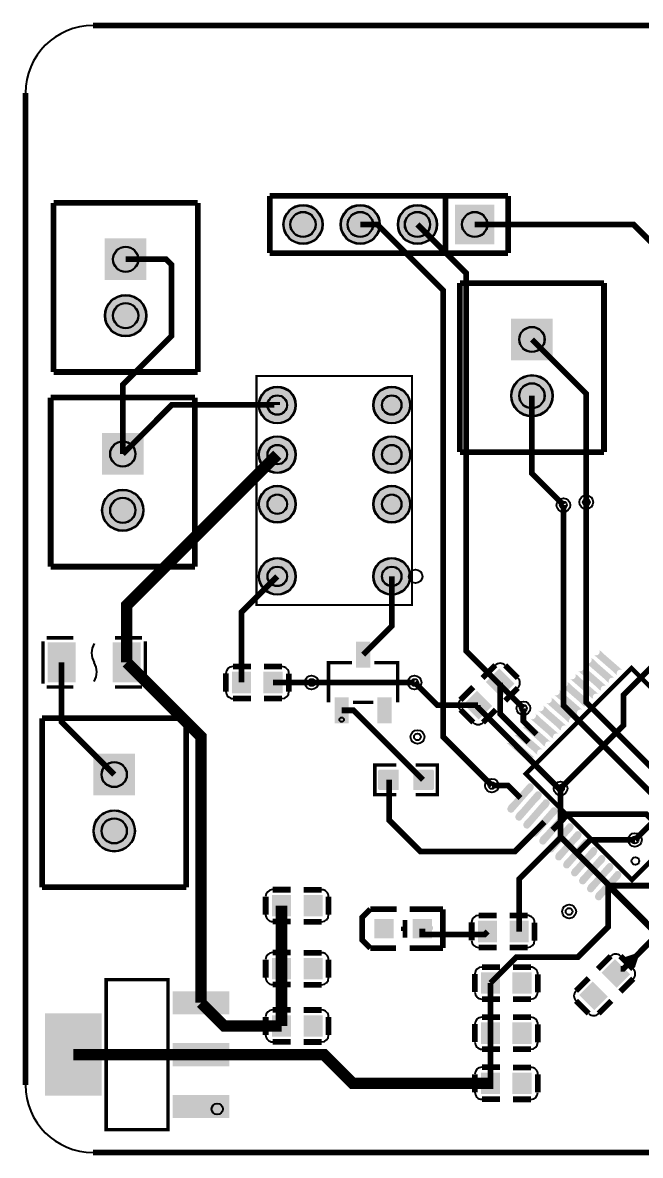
# Model space of a CAD drawing. Header units: millimetres. Extents: x -0.1 to 60.1, y -62.1 to -10.5.
# Drawn here: x -0.1 to 27.3, y -62.1 to -11.9 of the extents above; entities that cross this region are included whole.
import ezdxf

# ---------------------------------------------------------------- set-up
doc = ezdxf.new("R2010")
doc.units = ezdxf.units.MM
for name, color, linetype, true_color in [('BoardOutLine', 7, 'Continuous', 0xff00ff), ('BottomLayer', 7, 'Continuous', 0x66ccff), ('BottomPasteMaskLayer', 7, 'Continuous', 0x800000), ('BottomSilkLayer', 7, 'Continuous', 0x66cc33), ('BottomSolderMaskLayer', 7, 'Continuous', 0xaa00ff), ('Document', 7, 'Continuous', 0xffffff), ('Hole', 7, 'Continuous', 0x222222), ('Multi-Layer', 7, 'Continuous', 0xc0c0c0), ('TopLayer', 7, 'Continuous', 0xff3366), ('TopPasteMaskLayer', 7, 'Continuous', 0x808080), ('TopSilkLayer', 7, 'Continuous', 0xffcc00), ('TopSolderMaskLayer', 7, 'Continuous', 0x800080)]:
    doc.layers.add(name, color=color, linetype=linetype, true_color=true_color)

msp = doc.modelspace()

# ---------------------------------------------------------------- hatches: boundary and pattern name
at = {"layer": 'BottomLayer'}
for points in [[(27.054, -53.779), (26.605, -53.33), (27.009, -53.195), (27.188, -53.375)], [(26.24, -54.66), (26.806, -54.095), (26.169, -53.458), (25.604, -54.024)], [(25.25, -55.65), (25.816, -55.084), (25.18, -54.448), (24.614, -55.014)]]:
    msp.add_hatch(color=256, dxfattribs=at).paths.add_polyline_path(points)
at = {"layer": 'BottomPasteMaskLayer'}
for points in [[(26.24, -54.66), (26.806, -54.095), (26.169, -53.458), (25.604, -54.024)], [(25.25, -55.65), (25.816, -55.084), (25.18, -54.448), (24.614, -55.014)]]:
    msp.add_hatch(color=256, dxfattribs=at).paths.add_polyline_path(points)
at = {"layer": 'BottomSolderMaskLayer'}
for points in [[(11.444, -20.828, 1), (13.194, -20.828, 1)], [(13.984, -20.828, 1), (15.734, -20.828, 1)], [(16.524, -20.828, 1), (18.274, -20.828, 1)], [(20.814, -21.703), (19.064, -21.703), (19.064, -19.953), (20.814, -19.953)], [(5.37, -21.447), (5.37, -23.297), (3.52, -23.297), (3.52, -21.447)], [(3.52, -24.872, 1), (5.37, -24.872, 1)], [(23.404, -25.003), (23.404, -26.853), (21.554, -26.853), (21.554, -25.003)], [(21.554, -28.428, 1), (23.404, -28.428, 1)], [(10.351, -28.839, 1), (12.001, -28.839, 1)], [(15.431, -28.839, 1), (17.081, -28.839, 1)], [(5.243, -30.083), (5.243, -31.933), (3.393, -31.933), (3.393, -30.083)], [(10.351, -31.039, 1), (12.001, -31.039, 1)], [(15.431, -31.039, 1), (17.081, -31.039, 1)], [(3.393, -33.508, 1), (5.243, -33.508, 1)], [(10.351, -33.238, 1), (12.001, -33.238, 1)], [(15.431, -33.238, 1), (17.081, -33.238, 1)], [(10.351, -36.439, 1), (12.001, -36.439, 1)], [(15.431, -36.439, 1), (17.081, -36.439, 1)], [(4.862, -44.307), (4.862, -46.157), (3.012, -46.157), (3.012, -44.307)], [(3.012, -47.732, 1), (4.862, -47.732, 1)], [(26.242, -54.694), (26.844, -54.097), (26.167, -53.424), (25.566, -54.022)], [(25.253, -55.684), (25.854, -55.086), (25.177, -54.414), (24.576, -55.012)]]:
    msp.add_hatch(color=256, dxfattribs=at).paths.add_polyline_path(points)
at = {"layer": 'Document'}
for points in [[(17.7, -52.345), (17.7, -51.685), (17.852, -51.685), (17.852, -52.345)], [(15.571, -52.02), (16.231, -52.02), (16.231, -52.173), (15.571, -52.173)], [(17.424, -51.968), (18.085, -51.968), (18.085, -52.121), (17.424, -52.121)]]:
    msp.add_hatch(color=256, dxfattribs=at).paths.add_polyline_path(points)
at = {"layer": 'Multi-Layer'}
for points in [[(11.469, -20.828, 1), (13.169, -20.828, 1)], [(14.009, -20.828, 1), (15.709, -20.828, 1)], [(16.549, -20.828, 1), (18.249, -20.828, 1)], [(20.789, -21.678), (19.089, -21.678), (19.089, -19.978), (20.789, -19.978)], [(5.345, -21.472), (5.345, -23.272), (3.545, -23.272), (3.545, -21.472)], [(3.545, -24.872, 1), (5.345, -24.872, 1)], [(23.379, -25.028), (23.379, -26.828), (21.579, -26.828), (21.579, -25.028)], [(21.579, -28.428, 1), (23.379, -28.428, 1)], [(10.376, -28.839, 1), (11.976, -28.839, 1)], [(15.456, -28.839, 1), (17.056, -28.839, 1)], [(5.218, -30.108), (5.218, -31.908), (3.418, -31.908), (3.418, -30.108)], [(10.376, -31.039, 1), (11.976, -31.039, 1)], [(15.456, -31.039, 1), (17.056, -31.039, 1)], [(3.418, -33.508, 1), (5.218, -33.508, 1)], [(10.376, -33.238, 1), (11.976, -33.238, 1)], [(15.456, -33.238, 1), (17.056, -33.238, 1)], [(10.376, -36.439, 1), (11.976, -36.439, 1)], [(15.456, -36.439, 1), (17.056, -36.439, 1)], [(4.837, -44.332), (4.837, -46.132), (3.037, -46.132), (3.037, -44.332)], [(3.037, -47.732, 1), (4.837, -47.732, 1)]]:
    msp.add_hatch(color=256, dxfattribs=at).paths.add_polyline_path(points)
at = {"layer": 'TopLayer'}
for points in [[(1.008, -39.395), (2.198, -39.395), (2.198, -41.123), (1.008, -41.123)], [(3.898, -39.395), (5.088, -39.395), (5.088, -41.123), (3.898, -41.123)], [(15.286, -39.378), (15.286, -40.448), (14.686, -40.448), (14.686, -39.378)], [(25.17, -40.086, -0.785398), (24.979, -40.276), (25.849, -41.146, -0.785398), (26.04, -40.955)], [(25.524, -39.732, -0.785398), (25.333, -39.923), (26.203, -40.793, -0.785398), (26.394, -40.602)], [(9.987, -41.598), (9.187, -41.598), (9.187, -40.698), (9.987, -40.698)], [(11.387, -41.598), (10.587, -41.598), (10.587, -40.698), (11.387, -40.698)], [(21.67, -41.196), (21.104, -41.762), (20.468, -41.126), (21.034, -40.56)], [(24.817, -40.439, -0.785398), (24.626, -40.63), (25.496, -41.5, -0.785398), (25.687, -41.309)], [(24.11, -41.146, -0.785398), (23.919, -41.337), (24.789, -42.207, -0.785398), (24.98, -42.016)], [(24.463, -40.793, -0.785398), (24.272, -40.984), (25.142, -41.853, -0.785398), (25.333, -41.662)], [(20.68, -42.186), (20.114, -42.752), (19.478, -42.116), (20.044, -41.55)], [(23.756, -41.5, -0.785398), (23.565, -41.691), (24.435, -42.56, -0.785398), (24.626, -42.37)], [(14.336, -41.848), (14.336, -42.918), (13.736, -42.918), (13.736, -41.848)], [(16.236, -41.848), (16.236, -42.918), (15.636, -42.918), (15.636, -41.848)], [(23.049, -42.207, -0.785398), (22.858, -42.398), (23.728, -43.268, -0.785398), (23.919, -43.077)], [(23.403, -41.853, -0.785398), (23.212, -42.044), (24.082, -42.914, -0.785398), (24.272, -42.723)], [(22.696, -42.56, -0.785398), (22.505, -42.751), (23.374, -43.621, -0.785398), (23.565, -43.43)], [(22.342, -42.914, -0.785398), (22.151, -43.105), (23.021, -43.975, -0.785398), (23.212, -43.784)], [(21.635, -43.621, -0.785398), (21.444, -43.812), (22.314, -44.682, -0.785398), (22.505, -44.491)], [(21.988, -43.267, -0.785398), (21.798, -43.458), (22.667, -44.328, -0.785398), (22.858, -44.137)], [(16.541, -45.898), (16.541, -45.034), (15.735, -45.034), (15.735, -45.898)], [(17.241, -45.898), (17.241, -45.034), (18.047, -45.034), (18.047, -45.898)], [(21.635, -46.803, -0.785398), (21.444, -46.612), (22.314, -45.742, -0.785398), (22.505, -45.933)], [(21.988, -47.157, -0.785398), (21.798, -46.966), (22.667, -46.096, -0.785398), (22.858, -46.287)], [(22.342, -47.51, -0.785398), (22.151, -47.319), (23.021, -46.449, -0.785398), (23.212, -46.64)], [(22.696, -47.864, -0.785398), (22.505, -47.673), (23.374, -46.803, -0.785398), (23.565, -46.994)], [(23.049, -48.217, -0.785398), (22.858, -48.026), (23.728, -47.156, -0.785398), (23.919, -47.347)], [(23.403, -48.571, -0.785398), (23.212, -48.38), (24.082, -47.51, -0.785398), (24.272, -47.701)], [(23.756, -48.924, -0.785398), (23.565, -48.733), (24.435, -47.864, -0.785398), (24.626, -48.054)], [(24.11, -49.278, -0.785398), (23.919, -49.087), (24.789, -48.217, -0.785398), (24.98, -48.408)], [(24.463, -49.631, -0.785398), (24.272, -49.44), (25.142, -48.571, -0.785398), (25.333, -48.762)], [(24.817, -49.985, -0.785398), (24.626, -49.794), (25.496, -48.924, -0.785398), (25.687, -49.115)], [(25.17, -50.338, -0.785398), (24.979, -50.148), (25.849, -49.278, -0.785398), (26.04, -49.469)], [(25.524, -50.692, -0.785398), (25.333, -50.501), (26.203, -49.631, -0.785398), (26.394, -49.822)], [(10.965, -50.604), (11.765, -50.604), (11.765, -51.504), (10.965, -51.504)], [(12.365, -50.604), (13.165, -50.604), (13.165, -51.504), (12.365, -51.504)], [(15.513, -52.47), (15.513, -51.67), (16.313, -51.67), (16.313, -52.47)], [(17.215, -52.47), (17.215, -51.67), (18.015, -51.67), (18.015, -52.47)], [(20.109, -51.747), (20.909, -51.747), (20.909, -52.647), (20.109, -52.647)], [(21.509, -51.747), (22.309, -51.747), (22.309, -52.647), (21.509, -52.647)], [(10.965, -53.398), (11.765, -53.398), (11.765, -54.298), (10.965, -54.298)], [(12.365, -53.398), (13.165, -53.398), (13.165, -54.298), (12.365, -54.298)], [(21.036, -54.933), (20.236, -54.933), (20.236, -54.033), (21.036, -54.033)], [(22.436, -54.933), (21.636, -54.933), (21.636, -54.033), (22.436, -54.033)], [(9.023, -55.848), (9.023, -54.868), (6.553, -54.868), (6.553, -55.848)], [(3.353, -55.858), (3.353, -59.458), (0.883, -59.458), (0.883, -55.858)], [(10.965, -55.938), (11.765, -55.938), (11.765, -56.838), (10.965, -56.838)], [(12.365, -55.938), (13.165, -55.938), (13.165, -56.838), (12.365, -56.838)], [(21.036, -57.156), (20.236, -57.156), (20.236, -56.255), (21.036, -56.255)], [(22.436, -57.156), (21.636, -57.156), (21.636, -56.255), (22.436, -56.255)], [(9.023, -58.148), (9.023, -57.168), (6.553, -57.168), (6.553, -58.148)], [(21.036, -59.378), (20.236, -59.378), (20.236, -58.478), (21.036, -58.478)], [(22.436, -59.378), (21.636, -59.378), (21.636, -58.478), (22.436, -58.478)], [(9.023, -60.448), (9.023, -59.468), (6.553, -59.468), (6.553, -60.448)]]:
    msp.add_hatch(color=256, dxfattribs=at).paths.add_polyline_path(points)
at = {"layer": 'TopPasteMaskLayer'}
for points in [[(1.008, -39.395), (2.198, -39.395), (2.198, -41.123), (1.008, -41.123)], [(3.898, -39.395), (5.088, -39.395), (5.088, -41.123), (3.898, -41.123)], [(15.286, -39.378), (15.286, -40.448), (14.686, -40.448), (14.686, -39.378)], [(25.17, -40.086, -0.785398), (24.979, -40.276), (25.849, -41.146, -0.785398), (26.04, -40.955)], [(25.524, -39.732, -0.785398), (25.333, -39.923), (26.203, -40.793, -0.785398), (26.394, -40.602)], [(9.987, -41.598), (9.187, -41.598), (9.187, -40.698), (9.987, -40.698)], [(11.387, -41.598), (10.587, -41.598), (10.587, -40.698), (11.387, -40.698)], [(21.67, -41.196), (21.104, -41.762), (20.468, -41.126), (21.034, -40.56)], [(24.817, -40.439, -0.785398), (24.626, -40.63), (25.496, -41.5, -0.785398), (25.687, -41.309)], [(24.11, -41.146, -0.785398), (23.919, -41.337), (24.789, -42.207, -0.785398), (24.98, -42.016)], [(24.463, -40.793, -0.785398), (24.272, -40.984), (25.142, -41.853, -0.785398), (25.333, -41.662)], [(20.68, -42.186), (20.114, -42.752), (19.478, -42.116), (20.044, -41.55)], [(23.756, -41.5, -0.785398), (23.565, -41.691), (24.435, -42.56, -0.785398), (24.626, -42.37)], [(14.336, -41.848), (14.336, -42.918), (13.736, -42.918), (13.736, -41.848)], [(16.236, -41.848), (16.236, -42.918), (15.636, -42.918), (15.636, -41.848)], [(23.049, -42.207, -0.785398), (22.858, -42.398), (23.728, -43.268, -0.785398), (23.919, -43.077)], [(23.403, -41.853, -0.785398), (23.212, -42.044), (24.082, -42.914, -0.785398), (24.272, -42.723)], [(22.696, -42.56, -0.785398), (22.505, -42.751), (23.374, -43.621, -0.785398), (23.565, -43.43)], [(22.342, -42.914, -0.785398), (22.151, -43.105), (23.021, -43.975, -0.785398), (23.212, -43.784)], [(21.635, -43.621, -0.785398), (21.444, -43.812), (22.314, -44.682, -0.785398), (22.505, -44.491)], [(21.988, -43.267, -0.785398), (21.798, -43.458), (22.667, -44.328, -0.785398), (22.858, -44.137)], [(16.536, -45.066), (16.536, -45.294), (16.156, -45.294), (16.156, -45.624), (16.536, -45.624), (16.536, -45.866), (16.486, -45.916), (15.696, -45.916), (15.646, -45.866), (15.646, -45.066), (15.696, -45.016), (16.486, -45.016)], [(18.086, -45.016), (17.286, -45.016), (17.236, -45.066), (17.236, -45.294), (17.606, -45.294), (17.606, -45.624), (17.236, -45.624), (17.236, -45.866), (17.286, -45.916), (18.086, -45.916), (18.136, -45.866), (18.136, -45.066)], [(21.635, -46.803, -0.785398), (21.444, -46.612), (22.314, -45.742, -0.785398), (22.505, -45.933)], [(21.988, -47.157, -0.785398), (21.798, -46.966), (22.667, -46.096, -0.785398), (22.858, -46.287)], [(22.342, -47.51, -0.785398), (22.151, -47.319), (23.021, -46.449, -0.785398), (23.212, -46.64)], [(22.696, -47.864, -0.785398), (22.505, -47.673), (23.374, -46.803, -0.785398), (23.565, -46.994)], [(23.049, -48.217, -0.785398), (22.858, -48.026), (23.728, -47.156, -0.785398), (23.919, -47.347)], [(23.403, -48.571, -0.785398), (23.212, -48.38), (24.082, -47.51, -0.785398), (24.272, -47.701)], [(23.756, -48.924, -0.785398), (23.565, -48.733), (24.435, -47.864, -0.785398), (24.626, -48.054)], [(24.11, -49.278, -0.785398), (23.919, -49.087), (24.789, -48.217, -0.785398), (24.98, -48.408)], [(24.463, -49.631, -0.785398), (24.272, -49.44), (25.142, -48.571, -0.785398), (25.333, -48.762)], [(24.817, -49.985, -0.785398), (24.626, -49.794), (25.496, -48.924, -0.785398), (25.687, -49.115)], [(25.17, -50.338, -0.785398), (24.979, -50.148), (25.849, -49.278, -0.785398), (26.04, -49.469)], [(25.524, -50.692, -0.785398), (25.333, -50.501), (26.203, -49.631, -0.785398), (26.394, -49.822)], [(10.965, -50.604), (11.765, -50.604), (11.765, -51.504), (10.965, -51.504)], [(12.365, -50.604), (13.165, -50.604), (13.165, -51.504), (12.365, -51.504)], [(15.513, -52.47), (15.513, -51.67), (16.313, -51.67), (16.313, -52.47)], [(17.215, -52.47), (17.215, -51.67), (18.015, -51.67), (18.015, -52.47)], [(20.109, -51.747), (20.909, -51.747), (20.909, -52.647), (20.109, -52.647)], [(21.509, -51.747), (22.309, -51.747), (22.309, -52.647), (21.509, -52.647)], [(10.965, -53.398), (11.765, -53.398), (11.765, -54.298), (10.965, -54.298)], [(12.365, -53.398), (13.165, -53.398), (13.165, -54.298), (12.365, -54.298)], [(21.036, -54.933), (20.236, -54.933), (20.236, -54.033), (21.036, -54.033)], [(22.436, -54.933), (21.636, -54.933), (21.636, -54.033), (22.436, -54.033)], [(9.023, -55.848), (9.023, -54.868), (6.553, -54.868), (6.553, -55.848)], [(3.353, -55.858), (3.353, -59.458), (0.883, -59.458), (0.883, -55.858)], [(10.965, -55.938), (11.765, -55.938), (11.765, -56.838), (10.965, -56.838)], [(12.365, -55.938), (13.165, -55.938), (13.165, -56.838), (12.365, -56.838)], [(21.036, -57.156), (20.236, -57.156), (20.236, -56.255), (21.036, -56.255)], [(22.436, -57.156), (21.636, -57.156), (21.636, -56.255), (22.436, -56.255)], [(9.023, -58.148), (9.023, -57.168), (6.553, -57.168), (6.553, -58.148)], [(21.036, -59.378), (20.236, -59.378), (20.236, -58.478), (21.036, -58.478)], [(22.436, -59.378), (21.636, -59.378), (21.636, -58.478), (22.436, -58.478)], [(9.023, -60.448), (9.023, -59.468), (6.553, -59.468), (6.553, -60.448)]]:
    msp.add_hatch(color=256, dxfattribs=at).paths.add_polyline_path(points)
at = {"layer": 'TopSolderMaskLayer'}
for points in [[(11.444, -20.828, 1), (13.194, -20.828, 1)], [(13.984, -20.828, 1), (15.734, -20.828, 1)], [(16.524, -20.828, 1), (18.274, -20.828, 1)], [(20.814, -21.703), (19.064, -21.703), (19.064, -19.953), (20.814, -19.953)], [(5.37, -21.447), (5.37, -23.297), (3.52, -23.297), (3.52, -21.447)], [(3.52, -24.872, 1), (5.37, -24.872, 1)], [(23.404, -25.003), (23.404, -26.853), (21.554, -26.853), (21.554, -25.003)], [(21.554, -28.428, 1), (23.404, -28.428, 1)], [(10.351, -28.839, 1), (12.001, -28.839, 1)], [(15.431, -28.839, 1), (17.081, -28.839, 1)], [(5.243, -30.083), (5.243, -31.933), (3.393, -31.933), (3.393, -30.083)], [(10.351, -31.039, 1), (12.001, -31.039, 1)], [(15.431, -31.039, 1), (17.081, -31.039, 1)], [(3.393, -33.508, 1), (5.243, -33.508, 1)], [(10.351, -33.238, 1), (12.001, -33.238, 1)], [(15.431, -33.238, 1), (17.081, -33.238, 1)], [(10.351, -36.439, 1), (12.001, -36.439, 1)], [(15.431, -36.439, 1), (17.081, -36.439, 1)], [(0.983, -39.37), (2.223, -39.37), (2.223, -41.148), (0.983, -41.148)], [(3.873, -39.37), (5.113, -39.37), (5.113, -41.148), (3.873, -41.148)], [(15.3, -39.333), (15.3, -40.493), (14.672, -40.493), (14.672, -39.333)], [(25.461, -39.7, -0.785398), (25.235, -39.926), (26.266, -40.825, -0.785398), (26.492, -40.599)], [(25.107, -40.053, -0.785398), (24.881, -40.28), (25.912, -41.178, -0.785398), (26.138, -40.952)], [(10.012, -41.623), (9.162, -41.623), (9.162, -40.673), (10.012, -40.673)], [(11.412, -41.623), (10.562, -41.623), (10.562, -40.673), (11.412, -40.673)], [(21.708, -41.198), (21.107, -41.796), (20.43, -41.124), (21.031, -40.526)], [(24.754, -40.407, -0.785398), (24.528, -40.633), (25.559, -41.532, -0.785398), (25.785, -41.306)], [(24.047, -41.114, -0.785398), (23.821, -41.34), (24.852, -42.239, -0.785398), (25.078, -42.013)], [(24.4, -40.76, -0.785398), (24.174, -40.987), (25.205, -41.886, -0.785398), (25.431, -41.659)], [(20.718, -42.188), (20.117, -42.786), (19.44, -42.114), (20.041, -41.516)], [(23.693, -41.468, -0.785398), (23.467, -41.694), (24.498, -42.593, -0.785398), (24.724, -42.366)], [(14.35, -41.803), (14.35, -42.963), (13.722, -42.963), (13.722, -41.803)], [(16.25, -41.803), (16.25, -42.963), (15.622, -42.963), (15.622, -41.803)], [(22.986, -42.175, -0.785398), (22.76, -42.401), (23.791, -43.3, -0.785398), (24.017, -43.074)], [(23.34, -41.821, -0.785398), (23.114, -42.047), (24.144, -42.946, -0.785398), (24.371, -42.72)], [(22.633, -42.528, -0.785398), (22.406, -42.754), (23.437, -43.653, -0.785398), (23.664, -43.427)], [(22.279, -42.882, -0.785398), (22.053, -43.108), (23.084, -44.007, -0.785398), (23.31, -43.781)], [(21.572, -43.589, -0.785398), (21.346, -43.815), (22.377, -44.714, -0.785398), (22.603, -44.488)], [(21.926, -43.235, -0.785398), (21.699, -43.462), (22.73, -44.36, -0.785398), (22.956, -44.134)], [(4.862, -44.307), (4.862, -46.157), (3.012, -46.157), (3.012, -44.307)], [(16.566, -45.923), (16.566, -45.009), (15.709, -45.009), (15.709, -45.923)], [(17.216, -45.923), (17.216, -45.009), (18.073, -45.009), (18.073, -45.923)], [(21.638, -46.901, -0.785398), (21.412, -46.675), (22.311, -45.644, -0.785398), (22.537, -45.87)], [(21.992, -47.255, -0.785398), (21.765, -47.029), (22.664, -45.998, -0.785398), (22.89, -46.224)], [(22.345, -47.608, -0.785398), (22.119, -47.382), (23.018, -46.351, -0.785398), (23.244, -46.577)], [(22.699, -47.962, -0.785398), (22.472, -47.736), (23.371, -46.705, -0.785398), (23.598, -46.931)], [(3.012, -47.732, 1), (4.862, -47.732, 1)], [(23.052, -48.315, -0.785398), (22.826, -48.089), (23.725, -47.058, -0.785398), (23.951, -47.284)], [(23.406, -48.669, -0.785398), (23.18, -48.443), (24.078, -47.412, -0.785398), (24.305, -47.638)], [(23.759, -49.022, -0.785398), (23.533, -48.796), (24.432, -47.765, -0.785398), (24.658, -47.992)], [(24.113, -49.376, -0.785398), (23.887, -49.15), (24.786, -48.119, -0.785398), (25.012, -48.345)], [(24.466, -49.73, -0.785398), (24.24, -49.503), (25.139, -48.472, -0.785398), (25.365, -48.699)], [(24.82, -50.083, -0.785398), (24.594, -49.857), (25.493, -48.826, -0.785398), (25.719, -49.052)], [(25.174, -50.437, -0.785398), (24.947, -50.21), (25.846, -49.18, -0.785398), (26.072, -49.406)], [(25.527, -50.79, -0.785398), (25.301, -50.564), (26.2, -49.533, -0.785398), (26.426, -49.759)], [(10.94, -50.579), (11.79, -50.579), (11.79, -51.529), (10.94, -51.529)], [(12.34, -50.579), (13.19, -50.579), (13.19, -51.529), (12.34, -51.529)], [(15.488, -52.495), (15.488, -51.645), (16.338, -51.645), (16.338, -52.495)], [(17.19, -52.495), (17.19, -51.645), (18.04, -51.645), (18.04, -52.495)], [(20.084, -51.722), (20.934, -51.722), (20.934, -52.672), (20.084, -52.672)], [(21.484, -51.722), (22.334, -51.722), (22.334, -52.672), (21.484, -52.672)], [(10.94, -53.373), (11.79, -53.373), (11.79, -54.323), (10.94, -54.323)], [(12.34, -53.373), (13.19, -53.373), (13.19, -54.323), (12.34, -54.323)], [(21.061, -54.958), (20.211, -54.958), (20.211, -54.008), (21.061, -54.008)], [(22.461, -54.958), (21.611, -54.958), (21.611, -54.008), (22.461, -54.008)], [(9.048, -55.873), (9.048, -54.843), (6.528, -54.843), (6.528, -55.873)], [(3.378, -55.833), (3.378, -59.483), (0.858, -59.483), (0.858, -55.833)], [(10.94, -55.913), (11.79, -55.913), (11.79, -56.863), (10.94, -56.863)], [(12.34, -55.913), (13.19, -55.913), (13.19, -56.863), (12.34, -56.863)], [(21.061, -57.181), (20.211, -57.181), (20.211, -56.23), (21.061, -56.23)], [(22.461, -57.181), (21.611, -57.181), (21.611, -56.23), (22.461, -56.23)], [(9.048, -58.173), (9.048, -57.143), (6.528, -57.143), (6.528, -58.173)], [(21.061, -59.403), (20.211, -59.403), (20.211, -58.453), (21.061, -58.453)], [(22.461, -59.403), (21.611, -59.403), (21.611, -58.453), (22.461, -58.453)], [(9.048, -60.473), (9.048, -59.443), (6.528, -59.443), (6.528, -60.473)]]:
    msp.add_hatch(color=256, dxfattribs=at).paths.add_polyline_path(points)

# ---------------------------------------------------------------- linework, layer by layer
at = {"layer": 'BoardOutLine', "const_width": 0.254}
for points in [[(3, -12), (57, -12)], [(0, -59), (0, -15)], [(57, -62), (3, -62)]]:
    msp.add_lwpolyline(points, dxfattribs=at)
at = {"layer": 'BoardOutLine'}
for centre, start, end in [((3, -15), 90, 180), ((3, -59), 180, 270)]:
    msp.add_arc(centre, 3, start, end, dxfattribs=at)
at = {"layer": 'BottomLayer', "const_width": 0.254}
for points in [[(20.701, -45.72), (18.542, -43.561), (18.542, -23.749), (15.621, -20.828), (14.859, -20.828)], [(22.098, -42.291), (19.558, -39.751), (19.558, -22.987), (17.399, -20.828)], [(27.813, -46.101), (23.876, -42.164), (23.876, -33.274)], [(28.321, -45.466), (24.892, -42.037), (24.892, -33.147)], [(27.051, -48.133), (29.083, -46.101), (30.861, -46.101), (38.862, -38.1), (49.403, -38.1)], [(12.7, -41.148), (17.272, -41.148)], [(23.749, -45.847), (23.749, -47.998), (28.067, -52.316)], [(28.067, -52.316), (26.535, -53.848), (26.416, -53.848)]]:
    msp.add_lwpolyline(points, dxfattribs=at)
at = {"layer": 'BottomSilkLayer', "const_width": 0.254}
for points in [[(25.406, -53.854), (25.972, -53.288)], [(26.975, -53.854), (26.41, -53.288)], [(25.003, -54.265), (24.437, -54.831)], [(26.41, -54.858), (26.976, -54.292)], [(25.003, -55.835), (24.437, -55.269)], [(26.007, -55.269), (25.441, -55.835)]]:
    msp.add_lwpolyline(points, dxfattribs=at)
at = {"layer": 'BottomSilkLayer'}
for centre, start, end in [((26.191, -53.507), 45.0019, 134.9981), ((26.756, -54.073), 314.9986, 45.0014), ((24.656, -55.05), 135.0019, 225.0047), ((25.222, -55.616), 224.9986, 315.0014)]:
    msp.add_arc(centre, 0.31, start, end, dxfattribs=at)
at = {"layer": 'BottomSolderMaskLayer'}
for centre, radius in [((12.319, -20.828), 0.875), ((14.859, -20.828), 0.875), ((17.399, -20.828), 0.875), ((12.319, -20.828), 0.566), ((14.859, -20.828), 0.566), ((17.399, -20.828), 0.566), ((19.939, -20.828), 0.566), ((4.445, -22.372), 0.566), ((4.445, -24.872), 0.925), ((4.445, -24.872), 0.566), ((22.479, -25.928), 0.566), ((22.479, -28.428), 0.925), ((11.176, -28.839), 0.825), ((16.256, -28.839), 0.825), ((22.479, -28.428), 0.566), ((11.176, -28.839), 0.438), ((16.256, -28.839), 0.438), ((4.318, -31.008), 0.566), ((11.176, -31.039), 0.825), ((11.176, -31.039), 0.438), ((16.256, -31.039), 0.825), ((16.256, -31.039), 0.438), ((4.318, -33.508), 0.925), ((11.176, -33.238), 0.825), ((16.256, -33.238), 0.825), ((4.318, -33.508), 0.566), ((11.176, -33.238), 0.438), ((16.256, -33.238), 0.438), ((11.176, -36.439), 0.825), ((16.256, -36.439), 0.825), ((11.176, -36.439), 0.438), ((16.256, -36.439), 0.438), ((3.937, -45.232), 0.566), ((3.937, -47.732), 0.925), ((3.937, -47.732), 0.566)]:
    msp.add_circle(centre, radius, dxfattribs=at)
at = {"layer": 'Document'}
for centre, radius in [((17.316, -36.439), 0.3), ((14.036, -42.799), 0.1), ((8.509, -60.071), 0.25)]:
    msp.add_circle(centre, radius, dxfattribs=at)
at = {"layer": 'Hole'}
for centre, radius in [((23.876, -33.274), 0.153), ((24.892, -33.147), 0.153), ((12.7, -41.148), 0.153), ((17.272, -41.148), 0.153), ((22.098, -42.291), 0.152), ((17.399, -43.561), 0.153), ((20.701, -45.72), 0.152), ((23.749, -45.847), 0.153), ((27.051, -48.133), 0.152), ((24.13, -51.308), 0.153)]:
    msp.add_circle(centre, radius, dxfattribs=at)
at = {"layer": 'Multi-Layer'}
for centre, radius in [((12.319, -20.828), 0.85), ((14.859, -20.828), 0.85), ((17.399, -20.828), 0.85), ((12.319, -20.828), 0.55), ((14.859, -20.828), 0.55), ((17.399, -20.828), 0.55), ((19.939, -20.828), 0.55), ((4.445, -22.372), 0.55), ((4.445, -24.872), 0.9), ((4.445, -24.872), 0.55), ((22.479, -25.928), 0.55), ((22.479, -28.428), 0.9), ((11.176, -28.839), 0.8), ((16.256, -28.839), 0.8), ((22.479, -28.428), 0.55), ((11.176, -28.839), 0.425), ((16.256, -28.839), 0.425), ((4.318, -31.008), 0.55), ((11.176, -31.039), 0.8), ((11.176, -31.039), 0.425), ((16.256, -31.039), 0.8), ((16.256, -31.039), 0.425), ((4.318, -33.508), 0.9), ((11.176, -33.238), 0.8), ((16.256, -33.238), 0.8), ((4.318, -33.508), 0.55), ((11.176, -33.238), 0.425), ((16.256, -33.238), 0.425), ((23.876, -33.274), 0.305), ((24.892, -33.147), 0.305), ((11.176, -36.439), 0.8), ((16.256, -36.439), 0.8), ((11.176, -36.439), 0.425), ((16.256, -36.439), 0.425), ((12.7, -41.148), 0.305), ((17.272, -41.148), 0.305), ((22.098, -42.291), 0.305), ((17.399, -43.561), 0.305), ((3.937, -45.232), 0.55), ((20.701, -45.72), 0.305), ((23.749, -45.847), 0.305), ((3.937, -47.732), 0.9), ((3.937, -47.732), 0.55), ((27.051, -48.133), 0.305), ((24.13, -51.308), 0.305)]:
    msp.add_circle(centre, radius, dxfattribs=at)
at = {"layer": 'TopLayer'}
for points, const_width in [([(19.939, -20.828), (26.989, -20.828), (29.656, -23.495)], 0.254), ([(4.318, -31.008), (4.318, -27.94), (6.477, -25.781), (6.477, -22.606), (6.243, -22.372), (4.445, -22.372)], 0.254), ([(24.892, -33.147), (24.892, -28.341), (22.479, -25.928)], 0.254), ([(23.876, -33.274), (22.479, -31.877), (22.479, -28.428)], 0.254), ([(11.176, -28.839), (11.176, -28.829), (6.497, -28.829), (4.318, -31.008)], 0.254), ([(4.493, -40.259), (4.493, -37.722), (11.176, -31.039)], 0.508), ([(11.176, -36.439), (9.587, -38.028), (9.587, -41.148)], 0.254), ([(14.986, -39.913), (16.256, -38.643), (16.256, -36.439)], 0.254), ([(3.937, -45.232), (1.603, -42.898), (1.603, -40.259)], 0.254), ([(4.493, -40.259), (7.788, -43.553), (7.788, -55.359)], 0.508), ([(27.985, -40.262), (26.543, -41.704), (26.543, -43.053), (23.749, -45.847)], 0.254), ([(10.987, -41.148), (12.7, -41.148)], 0.254), ([(17.272, -41.148), (18.275, -42.151), (20.079, -42.151)], 0.254), ([(22.328, -43.798), (21.069, -42.539), (21.069, -41.161)], 0.254), ([(21.974, -44.151), (20.079, -42.256), (20.079, -42.151)], 0.254), ([(22.681, -43.444), (22.098, -42.861), (22.098, -42.291)], 0.254), ([(17.644, -45.466), (14.561, -42.383), (14.036, -42.383)], 0.254), ([(21.974, -44.152), (23.67, -45.847), (23.749, -45.847)], 0.254), ([(23.035, -47.333), (21.727, -48.641), (17.526, -48.641), (16.138, -47.253), (16.138, -45.466)], 0.254), ([(21.974, -46.273), (21.422, -45.72), (20.701, -45.72)], 0.254), ([(23.388, -47.687), (24.085, -46.99), (27.559, -46.99), (28.321, -47.752), (28.448, -47.752)], 0.254), ([(23.742, -48.04), (21.909, -49.874), (21.909, -52.197)], 0.254), ([(24.449, -48.747), (25.064, -48.133), (27.051, -48.133)], 0.254), ([(20.636, -54.483), (21.779, -53.34), (24.511, -53.34), (25.863, -51.988), (25.863, -50.162)], 0.254), ([(25.863, -50.162), (28.026, -52.324), (28.067, -52.324)], 0.254), ([(25.863, -50.162), (28.033, -50.162), (28.595, -50.724)], 0.254), ([(11.365, -53.848), (11.365, -51.054)], 0.508), ([(20.509, -52.197), (20.382, -52.324), (17.615, -52.324), (17.615, -52.07)], 0.254), ([(11.365, -56.388), (11.365, -53.848)], 0.508), ([(20.636, -54.483), (20.636, -56.706)], 0.254), ([(7.788, -55.358), (8.818, -56.388), (11.365, -56.388)], 0.508), ([(20.636, -56.706), (20.636, -58.928)], 0.254), ([(2.118, -57.658), (13.249, -57.658), (14.519, -58.928), (20.763, -58.928)], 0.508), ([(20.763, -58.928), (20.763, -58.928)], 0.508)]:
    msp.add_lwpolyline(points, dxfattribs=dict(at, const_width=const_width))
at = {"layer": 'TopSilkLayer'}
for points, const_width in [([(10.839, -22.098), (10.839, -19.558)], 0.254), ([(21.419, -19.558), (10.839, -19.558)], 0.254), ([(18.645, -22.098), (18.645, -19.558)], 0.254), ([(21.419, -22.098), (21.419, -19.558)], 0.254), ([(1.245, -19.872), (1.245, -27.372)], 0.254), ([(1.245, -19.872), (7.645, -19.872)], 0.254), ([(7.645, -19.872), (7.645, -27.372)], 0.254), ([(21.419, -22.098), (10.839, -22.098)], 0.254), ([(19.279, -23.428), (19.279, -30.928)], 0.254), ([(19.279, -23.428), (25.679, -23.428)], 0.254), ([(25.679, -23.428), (25.679, -30.928)], 0.254), ([(7.645, -27.372), (1.245, -27.372)], 0.254), ([(13.843, -37.709), (10.256, -37.709), (10.256, -27.549), (17.156, -27.549), (17.156, -37.709), (13.741, -37.709)], 0.1), ([(1.118, -28.508), (1.118, -36.008)], 0.254), ([(1.118, -28.508), (7.518, -28.508)], 0.254), ([(7.518, -28.508), (7.518, -36.008)], 0.254), ([(25.679, -30.928), (19.279, -30.928)], 0.254), ([(7.518, -36.008), (1.118, -36.008)], 0.254), ([(2.122, -39.166), (0.932, -39.166)], 0.152), ([(3.974, -39.166), (5.164, -39.166)], 0.152), ([(0.779, -39.319), (0.779, -41.199)], 0.152), ([(5.317, -39.319), (5.317, -41.199)], 0.152), ([(13.45, -42.024), (13.45, -40.272), (14.491, -40.272)], 0.152), ([(16.522, -42.024), (16.522, -40.272), (15.481, -40.272)], 0.152), ([(8.897, -41.548), (8.897, -40.748)], 0.254), ([(10.007, -40.438), (9.207, -40.438)], 0.254), ([(10.583, -40.444), (11.383, -40.444)], 0.254), ([(11.692, -41.554), (11.692, -40.754)], 0.254), ([(20.285, -40.949), (20.851, -40.383)], 0.254), ([(21.855, -40.949), (21.289, -40.383)], 0.254), ([(22.515, -44.898), (26.897, -40.515), (31.603, -45.221), (26.915, -49.909), (22.209, -45.203), (22.748, -44.664)], 0.2), ([(0.932, -41.352), (2.122, -41.352)], 0.152), ([(5.164, -41.352), (3.974, -41.352)], 0.152), ([(19.874, -41.352), (19.308, -41.918)], 0.254), ([(21.289, -41.953), (21.855, -41.387)], 0.254), ([(10.007, -41.858), (9.207, -41.858)], 0.254), ([(10.583, -41.863), (11.383, -41.863)], 0.254), ([(15.441, -42.024), (14.531, -42.024)], 0.152), ([(0.737, -42.732), (0.737, -50.232)], 0.254), ([(0.737, -42.732), (7.137, -42.732)], 0.254), ([(7.137, -42.732), (7.137, -50.232)], 0.254), ([(19.874, -42.922), (19.308, -42.356)], 0.254), ([(20.878, -42.356), (20.312, -42.922)], 0.254), ([(16.465, -46.127), (15.506, -46.127), (15.506, -44.805), (16.465, -44.805)], 0.152), ([(17.317, -46.127), (18.276, -46.127), (18.276, -44.805), (17.317, -44.805)], 0.152), ([(7.137, -50.232), (0.737, -50.232)], 0.254), ([(11.769, -50.339), (10.969, -50.339)], 0.254), ([(12.345, -50.344), (13.145, -50.344)], 0.254), ([(10.66, -50.648), (10.66, -51.448)], 0.254), ([(13.455, -50.654), (13.455, -51.454)], 0.254), ([(15.303, -52.934), (14.948, -52.578), (14.948, -51.562), (15.303, -51.206)], 0.254), ([(16.472, -51.206), (15.303, -51.206)], 0.254), ([(18.529, -51.206), (17.056, -51.206)], 0.254), ([(18.529, -52.934), (18.529, -51.206)], 0.254), ([(11.769, -51.758), (10.969, -51.758)], 0.254), ([(12.345, -51.764), (13.145, -51.764)], 0.254), ([(16.84, -52.476), (16.84, -51.689)], 0.203), ([(19.804, -51.791), (19.804, -52.591)], 0.254), ([(20.913, -51.482), (20.113, -51.482)], 0.254), ([(21.489, -51.487), (22.289, -51.487)], 0.254), ([(22.599, -51.797), (22.599, -52.597)], 0.254), ([(16.84, -52.078), (16.665, -52.078)], 0.203), ([(11.769, -53.133), (10.969, -53.133)], 0.254), ([(12.345, -53.138), (13.145, -53.138)], 0.254), ([(16.446, -52.934), (15.303, -52.934)], 0.254), ([(18.529, -52.934), (17.056, -52.934)], 0.254), ([(20.913, -52.901), (20.113, -52.901)], 0.254), ([(21.489, -52.907), (22.289, -52.907)], 0.254), ([(10.66, -53.442), (10.66, -54.242)], 0.254), ([(13.455, -53.448), (13.455, -54.248)], 0.254), ([(21.056, -53.773), (20.256, -53.773)], 0.254), ([(21.632, -53.779), (22.432, -53.779)], 0.254), ([(19.946, -54.883), (19.946, -54.083)], 0.254), ([(22.741, -54.889), (22.741, -54.089)], 0.254), ([(11.769, -54.552), (10.969, -54.552)], 0.254), ([(12.345, -54.558), (13.145, -54.558)], 0.254), ([(21.056, -55.193), (20.256, -55.193)], 0.254), ([(21.632, -55.198), (22.432, -55.198)], 0.254), ([(11.769, -55.673), (10.969, -55.673)], 0.254), ([(12.345, -55.678), (13.145, -55.678)], 0.254), ([(10.66, -55.982), (10.66, -56.782)], 0.254), ([(13.455, -55.988), (13.455, -56.788)], 0.254), ([(19.946, -57.105), (19.946, -56.305)], 0.254), ([(21.056, -55.995), (20.256, -55.995)], 0.254), ([(21.632, -56.001), (22.432, -56.001)], 0.254), ([(22.741, -57.111), (22.741, -56.311)], 0.254), ([(11.769, -57.092), (10.969, -57.092)], 0.254), ([(12.345, -57.098), (13.145, -57.098)], 0.254), ([(21.056, -57.415), (20.256, -57.415)], 0.254), ([(21.632, -57.421), (22.432, -57.421)], 0.254), ([(21.056, -58.218), (20.256, -58.218)], 0.254), ([(21.632, -58.224), (22.432, -58.224)], 0.254), ([(19.946, -59.328), (19.946, -58.528)], 0.254), ([(22.741, -59.334), (22.741, -58.534)], 0.254), ([(21.056, -59.638), (20.256, -59.638)], 0.254), ([(21.632, -59.643), (22.432, -59.643)], 0.254)]:
    msp.add_lwpolyline(points, dxfattribs=dict(at, const_width=const_width))
at = {"layer": 'TopSilkLayer', "const_width": 0.152}
msp.add_lwpolyline([(3.582, -60.984), (3.582, -54.332), (6.324, -54.332), (6.324, -60.984), (3.582, -60.984)], close=True, dxfattribs=at)
at = {"layer": 'TopSilkLayer'}
msp.add_circle((27.073, -49.066), 0.17, dxfattribs=at)
for centre, radius, start, end in [((3.78, -39.837), 0.845, 150, 210), ((2.316, -40.681), 0.845, 330, 30), ((9.207, -40.748), 0.31, 90, 180), ((11.383, -40.754), 0.31, 359.9953, 90), ((21.07, -40.602), 0.31, 44.9953, 134.9981), ((21.636, -41.168), 0.31, 314.9986, 45.0014), ((9.207, -41.548), 0.31, 179.9953, 270), ((11.383, -41.554), 0.31, 270, 0), ((19.527, -42.137), 0.31, 135.0019, 224.9981), ((20.093, -42.703), 0.31, 224.9986, 315.0014), ((10.969, -50.648), 0.31, 90, 180), ((13.145, -50.654), 0.31, 359.9953, 90), ((10.969, -51.448), 0.31, 179.9953, 270), ((13.145, -51.454), 0.31, 270, 0), ((20.113, -51.791), 0.31, 90, 180), ((22.289, -51.797), 0.31, 359.9953, 90), ((20.113, -52.591), 0.31, 179.9953, 270), ((22.289, -52.597), 0.31, 270, 0), ((10.969, -53.442), 0.31, 90, 180), ((13.145, -53.448), 0.31, 359.9953, 90), ((10.969, -54.242), 0.31, 179.9953, 270), ((13.145, -54.248), 0.31, 270, 0), ((20.256, -54.083), 0.31, 90, 180), ((22.432, -54.089), 0.31, 359.9953, 90), ((20.256, -54.883), 0.31, 179.9953, 270), ((22.432, -54.889), 0.31, 270, 0), ((10.969, -55.982), 0.31, 90, 180), ((13.145, -55.988), 0.31, 359.9953, 90), ((20.256, -56.305), 0.31, 90, 180), ((22.432, -56.311), 0.31, 359.9953, 90), ((10.969, -56.782), 0.31, 179.9953, 270), ((13.145, -56.788), 0.31, 270, 0), ((20.256, -57.105), 0.31, 179.9953, 270), ((22.432, -57.111), 0.31, 270, 0), ((20.256, -58.528), 0.31, 90, 180), ((22.432, -58.534), 0.31, 359.9953, 90), ((20.256, -59.328), 0.31, 179.9953, 270), ((22.432, -59.334), 0.31, 270, 0)]:
    msp.add_arc(centre, radius, start, end, dxfattribs=at)
at = {"layer": 'TopSolderMaskLayer'}
for centre, radius in [((12.319, -20.828), 0.875), ((14.859, -20.828), 0.875), ((17.399, -20.828), 0.875), ((12.319, -20.828), 0.566), ((14.859, -20.828), 0.566), ((17.399, -20.828), 0.566), ((19.939, -20.828), 0.566), ((4.445, -22.372), 0.566), ((4.445, -24.872), 0.925), ((4.445, -24.872), 0.566), ((22.479, -25.928), 0.566), ((22.479, -28.428), 0.925), ((11.176, -28.839), 0.825), ((16.256, -28.839), 0.825), ((22.479, -28.428), 0.566), ((11.176, -28.839), 0.438), ((16.256, -28.839), 0.438), ((4.318, -31.008), 0.566), ((11.176, -31.039), 0.825), ((11.176, -31.039), 0.438), ((16.256, -31.039), 0.825), ((16.256, -31.039), 0.438), ((4.318, -33.508), 0.925), ((11.176, -33.238), 0.825), ((16.256, -33.238), 0.825), ((4.318, -33.508), 0.566), ((11.176, -33.238), 0.438), ((16.256, -33.238), 0.438), ((11.176, -36.439), 0.825), ((16.256, -36.439), 0.825), ((11.176, -36.439), 0.438), ((16.256, -36.439), 0.438), ((3.937, -45.232), 0.566), ((3.937, -47.732), 0.925), ((3.937, -47.732), 0.566)]:
    msp.add_circle(centre, radius, dxfattribs=at)

doc.saveas('drawing.dxf')
